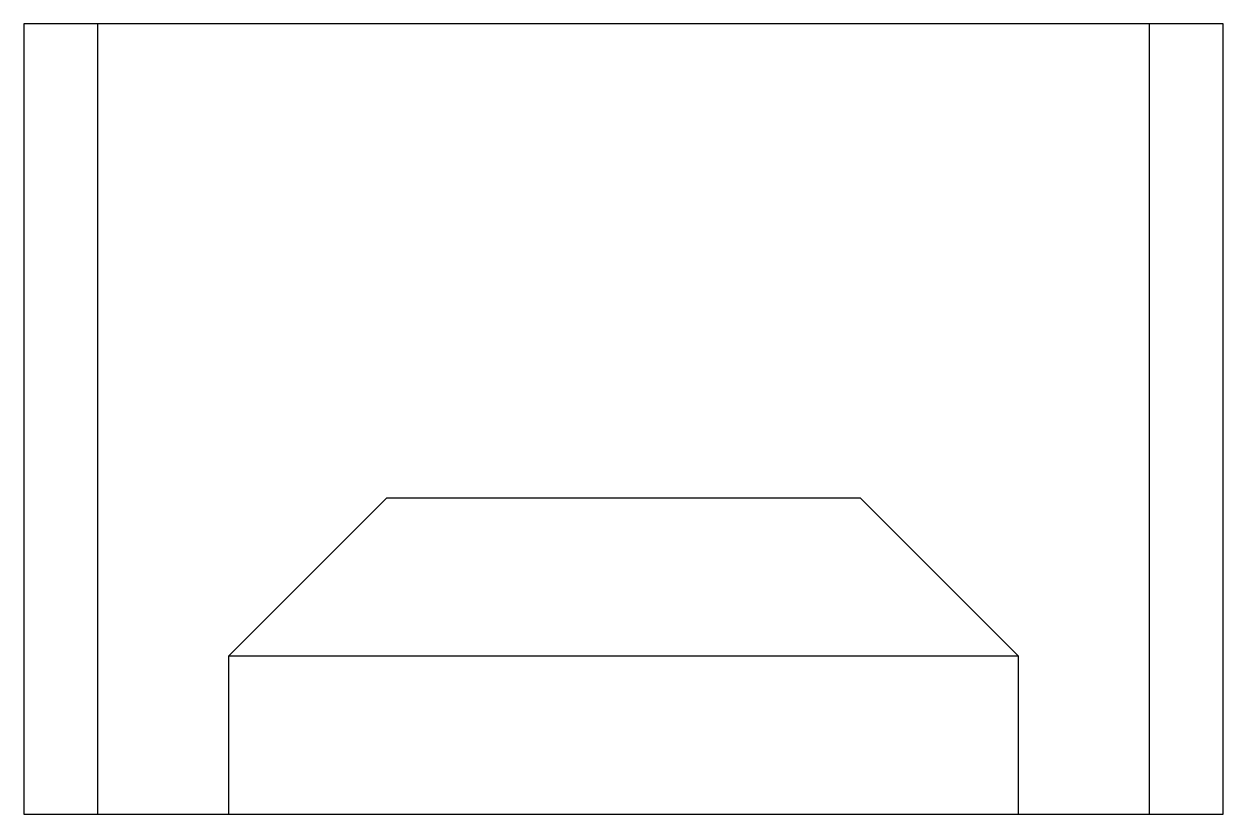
# Model space of a CAD drawing. Header units: millimetres. Extents: x -37.9 to 37.9, y -85 to -35.
import ezdxf

# ---------------------------------------------------------------- set-up
doc = ezdxf.new("R2010")
doc.units = ezdxf.units.MM
doc.layers.get('0').update_dxf_attribs({"linetype": 'CONTINUOUS'})

msp = doc.modelspace()

# ---------------------------------------------------------------- linework, layer by layer
msp.add_line((25, -75), (-25, -75))
for points in [[(37.929, -35), (-37.929, -35), (-37.929, -85), (37.929, -85)], [(-33.284, -85), (33.284, -85), (33.284, -35), (-33.284, -35)], [(-25, -85), (25, -85), (25, -75), (15, -65), (-15, -65), (-25, -75)]]:
    msp.add_lwpolyline(points, close=True)

doc.saveas('drawing.dxf')
